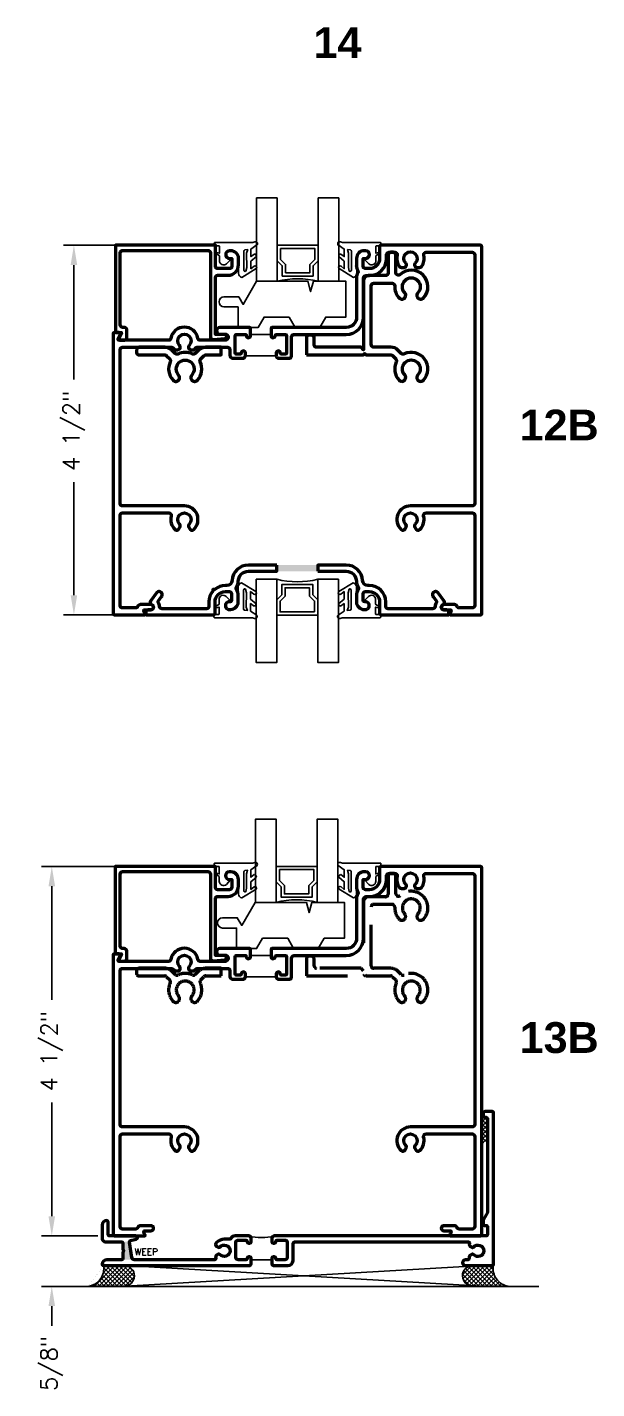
# Model space of a CAD drawing. Extents: x 0 to 139, y -15 to 75.
# Drawn here: x 39.709 to 41.441, y 3.103 to 7.247 of the extents above; entities that cross this region are included whole.
import ezdxf

# ---------------------------------------------------------------- set-up
doc = ezdxf.new("R2010")
doc.units = 0
doc.header["$MEASUREMENT"] = 0
doc.header["$PDMODE"] = 3
doc.linetypes.add('HIDDEN2', pattern=[0.1875, 0.125, -0.0625])
doc.layers.get('DEFPOINTS').update_dxf_attribs({"linetype": 'CONTINUOUS'})
for name, color, linetype in [('R-ANNO-DIMS', 3, 'CONTINUOUS'), ('R-ANNO-TEXT', 6, 'CONTINUOUS'), ('R-Det1', 4, 'CONTINUOUS'), ('R-Det2', 2, 'CONTINUOUS'), ('R-DET3', 5, 'CONTINUOUS'), ('R-OTLN', 1, 'CONTINUOUS'), ('R-PAT1', 5, 'CONTINUOUS')]:
    doc.layers.add(name, color=color, linetype=linetype)
doc.styles.get("Standard").update_dxf_attribs({"font": 'simplex'})
doc.styles.add('style1', font='arialbd.ttf')
doc.dimstyles.new('1-4size', dxfattribs={"dimtxt": 0.05, "dimasz": 0.06, "dimexe": 0.03125, "dimexo": 0.03125, "dimgap": 0.03125, "dimtad": 0, "dimdec": 5, "dimlfac": 4, "dimzin": 4, "dimdsep": 46, "dimlunit": 5, "dimtxsty": 'Standard', "dimcen": 0, "dimclrd": 256, "dimclre": 256, "dimclrt": 256, "dimadec": 0, "dimazin": 1, "dimtfac": 1, "dimtdec": 5, "dimtofl": 0, "dimtmove": 0, "dimatfit": 3, "dimfxl": 0, "dimfrac": 2, "dimtolj": 1, "dimtzin": 4, "dimarcsym": 0})

# ---------------------------------------------------------------- blocks, each defined once
blk = doc.blocks.new('*D100')
at = {"layer": 'DEFPOINTS', "color": 0}
for p in [(39.8509, 6.5834), (40.0082, 6.5834), (40.0048, 5.4584)]:
    blk.add_point(p, dxfattribs=at)
at = {"layer": 'R-ANNO-DIMS', "lineweight": -2}
for p, q in [((39.9769, 6.5834), (39.8197, 6.5834)), ((39.8509, 6.5234), (39.8509, 6.1749)), ((39.8509, 5.5184), (39.8509, 5.8624)), ((39.9735, 5.4584), (39.8197, 5.4584))]:
    blk.add_line(p, q, dxfattribs=at)
at = {"layer": 'R-ANNO-DIMS'}
for points in [[(39.8409, 6.5234), (39.8609, 6.5234), (39.8509, 6.5834)], [(39.8409, 5.5184), (39.8609, 5.5184), (39.8509, 5.4584)]]:
    blk.add_solid(points, dxfattribs=at)
at = {"layer": 'R-ANNO-DIMS', "insert": (39.8509, 6.0187), "char_height": 0.05, "attachment_point": 5, "rotation": 90}
blk.add_mtext('\\A1;4 1/2"', dxfattribs=at)
blk = doc.blocks.new('*D103')
at = {"layer": 'DEFPOINTS', "color": 0}
for p in [(39.7836, 3.5681), (39.9545, 3.5681), (39.9322, 3.4148)]:
    blk.add_point(p, dxfattribs=at)
at = {"layer": 'R-ANNO-DIMS', "lineweight": -2}
for p, q in [((39.7836, 3.6281), (39.7836, 3.6881)), ((39.9233, 3.5681), (39.7523, 3.5681)), ((39.901, 3.4148), (39.7523, 3.4148)), ((39.7836, 3.3548), (39.7836, 3.2948))]:
    blk.add_line(p, q, dxfattribs=at)
at = {"layer": 'R-ANNO-DIMS'}
for points in [[(39.7736, 3.6281), (39.7936, 3.6281), (39.7836, 3.5681)], [(39.7736, 3.3548), (39.7936, 3.3548), (39.7836, 3.4148)]]:
    blk.add_solid(points, dxfattribs=at)
at = {"layer": 'R-ANNO-DIMS', "insert": (39.7836, 3.1802), "char_height": 0.05, "attachment_point": 5, "rotation": 90}
blk.add_mtext('\\A1;5/8"', dxfattribs=at)
blk = doc.blocks.new('*D104')
at = {"layer": 'DEFPOINTS', "color": 0}
for p in [(39.7836, 4.6928), (40.0079, 4.6928), (39.9545, 3.5681)]:
    blk.add_point(p, dxfattribs=at)
at = {"layer": 'R-ANNO-DIMS', "lineweight": -2}
for p, q in [((39.9767, 4.6928), (39.7523, 4.6928)), ((39.7836, 4.6328), (39.7836, 4.2867)), ((39.7836, 3.6281), (39.7836, 3.9742)), ((39.9233, 3.5681), (39.7523, 3.5681))]:
    blk.add_line(p, q, dxfattribs=at)
at = {"layer": 'R-ANNO-DIMS'}
for points in [[(39.7736, 4.6328), (39.7936, 4.6328), (39.7836, 4.6928)], [(39.7736, 3.6281), (39.7936, 3.6281), (39.7836, 3.5681)]]:
    blk.add_solid(points, dxfattribs=at)
at = {"layer": 'R-ANNO-DIMS', "insert": (39.7836, 4.1304), "char_height": 0.05, "attachment_point": 5, "rotation": 90}
blk.add_mtext('\\A1;4 1/2"', dxfattribs=at)
blk = doc.blocks.new('P2728 compress')
at = {"layer": 'R-Det2'}
for points in [[(175.978, 42.937), (176.028, 42.864), (176.119, 42.864), (176.088, 42.905)], [(176.117, 42.931), (176.175, 42.864), (176.267, 42.864), (176.235, 42.902)]]:
    blk.add_lwpolyline(points, dxfattribs=at)
blk.add_lwpolyline([(176.266, 42.927), (176.372, 42.753, -0.301952), (176.324, 42.713), (176.124, 42.713, 0.414214), (176.044, 42.633), (176.044, 42.594, 0.388879), (176.081, 42.554), (176.097, 42.553, 0.440011), (176.14, 42.593), (176.14, 42.607, -0.668179), (176.157, 42.614), (176.206, 42.566, -0.668179), (176.17, 42.48), (176.111, 42.48), (176.083, 42.441, -0.836323), (176.069, 42.447), (176.078, 42.48), (175.994, 42.48, 0.414214), (175.988, 42.474), (175.988, 42.424, -0.414214), (175.982, 42.418), (175.954, 42.418, -0.414214), (175.948, 42.424), (175.948, 42.862, 0.083245), (175.94, 42.911), (175.94, 42.911)], format="xyb", dxfattribs=at)
at = {"layer": 'R-Det2', "lineweight": 25}
blk.add_lwpolyline([(176.039, 42.79, 0.372312), (176.054, 42.778), (176.284, 42.778, 0.668179), (176.295, 42.803), (176.252, 42.812), (176.078, 42.811), (176.034, 42.824)], format="xyb", close=True, dxfattribs=at)
at = {"layer": 'R-Det2', "ltscale": 0.1}
for centre, radius, start, end in [((175.962, 42.92), 0.0237, 22.2345, 202.2345), ((176.251, 42.914), 0.0199, 40.2978, 220.2978), ((176.117, 42.901), 0.0297, 90, 171.5397)]:
    blk.add_arc(centre, radius, start, end, dxfattribs=at)

msp = doc.modelspace()

# ---------------------------------------------------------------- hatches: boundary and pattern name
at = {"layer": 'R-PAT1'}
msp.add_hatch(color=256, dxfattribs=at).paths.add_polyline_path([(40.5927799, 5.5914293), (40.5927799, 5.6101793), (40.4677799, 5.6101793), (40.4677799, 5.5914293)])
h = msp.add_hatch(dxfattribs=at)
h.set_pattern_fill('ANSI37', color=256, scale=0.075, style=0)
h.set_pattern_definition([(45, (39.537077, 2.877654), (-0.006629126, 0.006629126), []), (135, (39.537077, 2.877654), (-0.006629126, -0.006629126), [])])
h.paths.add_polyline_path([(41.1089962, 3.9293147), (41.0990075, 3.9293147, -0.000751556), (41.0989962, 3.9293147), (41.0910299, 3.9293147), (41.0910299, 3.850176), (41.1089962, 3.850176)])
h = msp.add_hatch(color=256, dxfattribs=at)
edge = h.paths.add_edge_path()
edge.add_line((39.9996142, 3.5286548), (39.9996142, 3.5468147))
edge.add_arc((39.9958642, 3.5468147), 0.00375, 0.0000001, 61.0449758)
edge.add_arc((39.9978007, 3.5503147), 0.00025, 90, 241.0449758, ccw=False)
edge.add_line((39.9978007, 3.5505647), (40.0197842, 3.5505647))
edge.add_arc((40.0197842, 3.5503147), 0.00025, -0.871147, 89.9999994, ccw=False)
edge.add_arc((40.0237837, 3.5502538), 0.00375, 179.1288536, 188.7056474)
edge.add_line((40.0200769, 3.5496862), (40.0273571, 3.5021416))
edge.add_arc((40.0350178, 3.5033147), 0.00775, 188.7056474, 249.6358653)
edge.add_arc((40.0322339, 3.4958147), 0.00025, -89.9999999, 69.6358653, ccw=False)
edge.add_line((40.0322339, 3.4955647), (39.9978007, 3.4955647))
edge.add_arc((39.9978007, 3.4958147), 0.00025, 118.9550242, 270, ccw=False)
edge.add_arc((39.9958642, 3.4993147), 0.00375, 298.9550242, 359.9999999)
edge.add_line((39.9996142, 3.4993147), (39.9996142, 3.5174745))
edge.add_arc((40.0033642, 3.5174745), 0.00375, 131.8103149, 180, ccw=False)
edge.add_arc((39.9983642, 3.5230647), 0.00375, 311.8103149, 408.1896851)
edge.add_arc((40.0033642, 3.5286548), 0.00375, 180, 228.1896851, ccw=False)
h = msp.add_hatch(dxfattribs=at)
h.set_pattern_fill('ANSI37', color=256, scale=0.075, style=0)
h.set_pattern_definition([(315, (39.5374795, 4.962443), (-0.006629126, -0.006629126), []), (225, (39.5374795, 4.962443), (-0.006629126, 0.006629126), [])])
edge = h.paths.add_edge_path()
edge.add_line((39.8963589, 3.4155989), (40.0035198, 3.4155989))
edge.add_arc((40.0035198, 3.4470428), 0.0314439, 270.0000074, 447.4627237)
edge.add_line((40.0049118, 3.4784559), (39.9408642, 3.4780647))
edge.add_arc((39.8882397, 3.4684709), 0.0534918, -81.2696477, 10.3319009, ccw=False)
h = msp.add_hatch(dxfattribs=at)
h.set_pattern_fill('ANSI37', color=256, scale=0.075, style=0)
h.set_pattern_definition([(315, (39.601862, 4.962443), (-0.006629126, -0.006629126), []), (225, (39.601862, 4.962443), (-0.006629126, 0.006629126), [])])
edge = h.paths.add_edge_path()
edge.add_line((41.1710015, 3.4155989), (41.0638406, 3.4155989))
edge.add_arc((41.0638406, 3.4470428), 0.0314439, 92.5372763, 269.9999926, ccw=False)
edge.add_line((41.0624486, 3.4784559), (41.1264962, 3.4780647))
edge.add_arc((41.1791207, 3.4684709), 0.0534918, 169.6680991, 261.2696477)

# ---------------------------------------------------------------- linework, layer by layer
at = {"layer": 'R-Det1', "color": 5}
msp.add_line((39.9009563, 3.414752), (41.2649563, 3.414752), dxfattribs=at)
at = {"layer": 'R-Det1', "lineweight": 50}
for points in [[(40.3201871, 6.4923503, 0.4144), (40.3514371, 6.5236003), (40.3514371, 6.5436003, 0.413978903), (40.3281871, 6.5668503), (40.3240621, 6.5668503, 1), (40.3240621, 6.5436003), (40.3314371, 6.5436003), (40.3314371, 6.5201003, -0.412903226), (40.3236871, 6.5123503), (40.2889371, 6.5123503, -0.412903226), (40.2811871, 6.5201003), (40.2811871, 6.5833503), (39.9769121, 6.5833503), (39.9769121, 6.3178503), (39.9956621, 6.3178503), (39.9875121, 6.3002503, 0.54845844), (39.9911621, 6.2946003), (40.0044121, 6.2946003, 0.413333333), (40.0119121, 6.3021003), (40.0119121, 6.3178503), (40.0119121, 6.3256003, 0.412903226), (40.0041621, 6.3333503), (39.9994121, 6.3333503, -0.413333333), (39.9919121, 6.3408503), (39.9919121, 6.5601003, -0.412903226), (39.9996621, 6.5678503), (40.2584371, 6.5678503, -0.412903226), (40.2661871, 6.5601003), (40.2661871, 6.3043003, 0.437927019), (40.2745621, 6.2965753), (40.3096371, 6.2993753, 0.963981017), (40.3091621, 6.3118503), (40.2811871, 6.3118503), (40.2811871, 6.4846003, -0.412903226), (40.2889371, 6.4923503), (40.3201871, 6.4923503)], [(40.4677799, 5.6101793), (40.3817799, 5.6101793, 0.398640607), (40.3318514, 5.562851, -0.398640607), (40.3163735, 5.5481793), (40.3115299, 5.5481793, 0.178683048), (40.279042, 5.5361863), (40.2735229, 5.5361863), (40.2735229, 5.5306673, 0.178683048), (40.2615299, 5.4981793), (40.2615299, 5.4846793, -0.413333333), (40.2540299, 5.4771793), (40.1191049, 5.4771793, -0.384292738), (40.1114049, 5.4841793, 0.125027091), (40.1071549, 5.4962293, -0.3082191), (40.1072799, 5.5005293), (40.1176549, 5.5144543, 0.615742841), (40.1101299, 5.5294293), (40.1093299, 5.5294293, 0.239176885), (40.1031049, 5.5263043), (40.083608, 5.5000949, 0.372121531), (40.0840842, 5.493575), (40.0905049, 5.4871543, -0.667873573), (40.0850299, 5.4739293), (40.0770299, 5.4739293, 0.416132723), (40.0692799, 5.4661793), (40.0692799, 5.4609293, 0.414213562), (40.0717799, 5.4584293), (40.2752799, 5.4584293, 0.414213562), (40.2802799, 5.4634293), (40.2802799, 5.4981793, -0.414213562), (40.3115299, 5.5294293), (40.3227799, 5.5294293, -0.412903226), (40.3305299, 5.5216793), (40.3305299, 5.5031793, -0.414213562), (40.3255299, 5.4981793), (40.3234299, 5.4981793, 1.011839456), (40.3231549, 5.4749293), (40.3272799, 5.4749293, 0.413978903), (40.3505299, 5.4981793), (40.3505299, 5.5182543, 0.143865672), (40.3455549, 5.5351293, -0.292539715), (40.3455549, 5.5435043, 0.142565659), (40.3505297, 5.5603182, -0.412912468), (40.3817794, 5.5914293), (40.4677799, 5.5914293)], [(40.5927799, 5.5914293), (40.6787801, 5.5914293, -0.413515847), (40.71003, 5.5602537, 0.143455795), (40.7149799, 5.5435043, -0.292539715), (40.7149799, 5.5351293, 0.145286571), (40.7100299, 5.5182543), (40.7100299, 5.4981793, 0.415053763), (40.7332799, 5.4749293), (40.7374049, 5.4749293, 1.012901092), (40.7371049, 5.4981793), (40.7350299, 5.4981793, -0.414213562), (40.7300299, 5.5031793), (40.7300299, 5.5216793, -0.416132723), (40.7377799, 5.5294293), (40.7490299, 5.5294293, -0.414213562), (40.7802799, 5.4981793), (40.7802799, 5.4634293, 0.414213562), (40.7852799, 5.4584293), (40.9887799, 5.4584293, 0.414213562), (40.9912799, 5.4609293), (40.9912799, 5.4661793, 0.412903226), (40.9835299, 5.4739293), (40.9755299, 5.4739293, -0.669038966), (40.9700299, 5.4871543), (40.9764659, 5.4935733, 0.372650912), (40.9769452, 5.5001), (40.9574299, 5.5263043, 0.238328156), (40.9512299, 5.5294293), (40.9504049, 5.5294293, 0.615742841), (40.9428799, 5.5144543), (40.9532549, 5.5005293, -0.3082191), (40.9533799, 5.4962293, 0.121337447), (40.9491299, 5.4841793, -0.384292738), (40.9414299, 5.4771793), (40.8065299, 5.4771793, -0.416670611), (40.7990299, 5.4846793), (40.7990299, 5.4981793, 0.414213562), (40.7490299, 5.5481793), (40.7441864, 5.5481793, -0.398640607), (40.7287085, 5.562851, 0.398640607), (40.6787799, 5.6101793), (40.5927799, 5.6101793)], [(40.3199489, 4.6018147, 0.4144), (40.3511989, 4.6330647), (40.3511989, 4.6530647, 0.413978903), (40.3279489, 4.6763147), (40.3238239, 4.6763147, 1), (40.3238239, 4.6530647), (40.3311989, 4.6530647), (40.3311989, 4.6295647, -0.412903226), (40.3234489, 4.6218147), (40.2886989, 4.6218147, -0.412903226), (40.2809489, 4.6295647), (40.2809489, 4.6928147), (39.9766739, 4.6928147), (39.9766739, 4.4273147), (39.9954239, 4.4273147), (39.9872739, 4.4097147, 0.54845844), (39.9909239, 4.4040647), (40.0041739, 4.4040647, 0.413333333), (40.0116739, 4.4115647), (40.0116739, 4.4273147), (40.0116739, 4.4350647, 0.412903226), (40.0039239, 4.4428147), (39.9991739, 4.4428147, -0.413333333), (39.9916739, 4.4503147), (39.9916739, 4.6695647, -0.412903226), (39.9994239, 4.6773147), (40.2581989, 4.6773147, -0.412903226), (40.2659489, 4.6695647), (40.2659489, 4.4137647, 0.437927019), (40.2743239, 4.4060397), (40.3093989, 4.4088397, 0.963981017), (40.3089239, 4.4213147), (40.2809489, 4.4213147), (40.2809489, 4.5940647, -0.412903226), (40.2886989, 4.6018147), (40.3199489, 4.6018147)], [(40.4526224, 3.4955647), (40.4526224, 3.4818147), (40.4563724, 3.4780647), (40.5016224, 3.4780647, 0.414213562), (40.5171224, 3.4935647), (40.5171224, 3.5428147, -0.414213562), (40.5248724, 3.5505647), (41.0484578, 3.5505647, -0.479177678), (41.053341, 3.5444901, 0.326902553), (41.0570349, 3.5361127), (41.0615402, 3.5335116, 0.362476227), (41.0662751, 3.5343336, -2.733900699), (41.0662279, 3.5117507, 0.363658542), (41.0614829, 3.5125846), (41.0569687, 3.5099784, 0.32605407), (41.0532697, 3.5016243, -0.478235213), (41.0483833, 3.4955647), (41.0414962, 3.4955647, 1), (41.0414962, 3.4780647), (41.1227462, 3.4780647, 0.414213562), (41.1264962, 3.4818147), (41.1264962, 3.9430647, 0.414213562), (41.1227462, 3.9468147), (41.1002462, 3.9468147, 0.414213562), (41.0952462, 3.9418147), (41.0952462, 3.9342275, 0.414213562), (41.1002462, 3.9292275), (41.1039962, 3.9292275, -0.414213562), (41.1089962, 3.9242275), (41.1089962, 3.6424701, -0.131652498), (41.1083263, 3.6399701), (41.0959161, 3.6184749, 0.131652498), (41.0952462, 3.6159749), (41.0952462, 3.6035647, 0.414213562), (41.0989962, 3.5998147), (41.1052462, 3.5998147, -0.414213562), (41.1089962, 3.5960647), (41.1089962, 3.5718147, -0.414213562), (41.1052462, 3.5680647), (40.4603724, 3.5680647, 0.414213562), (40.4526224, 3.5603147), (40.4526224, 3.5518147, 0.414213562), (40.4588724, 3.5455647, 0.414213562), (40.4651224, 3.5518147, -0.414213562), (40.4688724, 3.5555647), (40.4918724, 3.5555647, -0.414213562), (40.4996224, 3.5478147), (40.4996224, 3.5033147, -0.414213562), (40.4918724, 3.4955647), (40.4688724, 3.4955647, -0.414213562), (40.4651224, 3.4993147, 0.414213562), (40.4588724, 3.5055647, 0.414213562), (40.4526224, 3.4993147)], [(40.3901224, 3.4955647), (40.3901224, 3.4993147, 0.414213562), (40.3838724, 3.5055647, 0.414213562), (40.3776224, 3.4993147, -0.414213562), (40.3738724, 3.4955647), (40.3508724, 3.4955647, -0.414213562), (40.3431224, 3.5033147), (40.3431224, 3.5478147, -0.414213562), (40.3508724, 3.5555647), (40.3738724, 3.5555647, -0.414213562), (40.3776224, 3.5518147, 0.414213562), (40.3838724, 3.5455647, 0.414213562), (40.3901224, 3.5518147), (40.3901224, 3.5603147, 0.414213562), (40.3823724, 3.5680647), (40.3411224, 3.5680647, 0.264369316), (40.3278038, 3.5604935, -0.264369316), (40.3235075, 3.5580511), (40.3081224, 3.5580511, 0.191511435), (40.2840893, 3.5484955, 0.502039847), (40.2855359, 3.5361497), (40.2900412, 3.5335485, 0.362476227), (40.2947761, 3.5343705, -2.733900699), (40.294729, 3.5117876, 0.363658542), (40.289984, 3.5126216), (40.2849615, 3.5097218), (40.2854814, 3.5100471, 0.367028404), (40.2820634, 3.5006205, -0.522670008), (40.2785481, 3.4955647), (40.0350178, 3.4955647, -0.370379328), (40.0273571, 3.5021416), (40.0200769, 3.5496862, -0.387335755), (40.0228757, 3.5538922), (40.0401904, 3.5582135, 0.88462431), (40.0389797, 3.5680647), (39.9583642, 3.5680647, -0.414213562), (39.9546142, 3.5718147), (39.9546142, 3.6113147, 0.414213562), (39.9508642, 3.6150647, 0.414213562), (39.9371142, 3.6013147), (39.9371142, 3.5593147, 0.414213562), (39.9458642, 3.5505647), (39.9958642, 3.5505647, -0.414213562), (39.9996142, 3.5468147), (39.9996142, 3.5286548, 0.213421765), (40.0008642, 3.5258597, -0.430614686), (40.0010158, 3.520413), (40.0007125, 3.5201097, 0.198912367), (39.9996142, 3.5174581), (39.9996142, 3.4993147, -0.414213562), (39.9958642, 3.4955647), (39.9508642, 3.4955647, 0.414213562), (39.9371142, 3.4818147), (39.9371142, 3.4818147, 0.414213562), (39.9408642, 3.4780647), (40.3863724, 3.4780647), (40.3901224, 3.4818147)]]:
    msp.add_lwpolyline(points, format="xyb", close=True, dxfattribs=at)
at = {"layer": 'R-Det2'}
for points in [[(40.4688179, 6.4739295), (40.4063179, 6.4739295), (40.4063179, 6.7274504), (40.4688179, 6.7274504), (40.4688179, 6.5834295), (40.5938179, 6.5834295), (40.5938179, 6.7274504), (40.6563179, 6.7274504), (40.6563179, 6.4739295), (40.5938179, 6.4739295), (40.5938179, 6.5834295), (40.5938179, 6.5364295), (40.5783179, 6.5209295), (40.5783179, 6.4896795), (40.4843179, 6.4896795), (40.4843179, 6.5209295), (40.4688179, 6.5364295), (40.4688179, 6.5834295), (40.4688179, 6.4739295, -0.123310184), (40.5938179, 6.4739295, 0.875557935)], [(40.5926691, 5.5670148), (40.6551691, 5.5670148), (40.6551691, 5.3134939), (40.5926691, 5.3134939), (40.5926691, 5.4575148), (40.4676691, 5.4575148), (40.4676691, 5.3134939), (40.4051691, 5.3134939), (40.4051691, 5.5670148), (40.4676691, 5.5670148), (40.4676691, 5.4575148), (40.4676691, 5.5045148), (40.4831691, 5.5200148), (40.4831691, 5.5512648), (40.5771691, 5.5512648), (40.5771691, 5.5200148), (40.5926691, 5.5045148), (40.5926691, 5.4575148), (40.5926691, 5.5670148, -0.123310184), (40.4676691, 5.5670148, 0.875557935)], [(40.4656392, 4.5835648), (40.4031392, 4.5835649), (40.4031392, 4.8370858), (40.4656392, 4.8370858), (40.4656392, 4.6930649), (40.5906392, 4.6930649), (40.5906392, 4.8370858), (40.6531392, 4.8370858), (40.6531392, 4.5835649), (40.5906392, 4.5835649), (40.5906392, 4.6930649), (40.5906392, 4.6460649), (40.5751392, 4.6305649), (40.5751392, 4.5993149), (40.4811392, 4.5993149), (40.4811392, 4.6305649), (40.4656392, 4.6460649), (40.4656392, 4.6930649), (40.4656392, 4.5835649, -0.123310184), (40.5906392, 4.5835649, 0.875557935)]]:
    msp.add_lwpolyline(points, format="xyb", dxfattribs=at)
for points in [[(40.4788179, 6.5734295), (40.4788179, 6.5405716), (40.4943179, 6.5250716), (40.4943179, 6.4996795), (40.5683179, 6.4996795), (40.5683179, 6.5250716), (40.5838179, 6.5405716), (40.5838179, 6.5734295), (40.4788179, 6.5734295)], [(40.5826691, 5.4675148), (40.5826691, 5.5003727), (40.5671691, 5.5158727), (40.5671691, 5.5412648), (40.4931691, 5.5412648), (40.4931691, 5.5158727), (40.4776691, 5.5003727), (40.4776691, 5.4675148), (40.5826691, 5.4675148)], [(40.4756392, 4.6830649), (40.4756392, 4.650207), (40.4911392, 4.634707), (40.4911392, 4.6093149), (40.5651392, 4.6093149), (40.5651392, 4.634707), (40.5806392, 4.650207), (40.5806392, 4.6830649), (40.4756392, 4.6830649)]]:
    msp.add_lwpolyline(points, dxfattribs=at)
msp.add_lwpolyline([(40.5056839, 6.3646793), (40.5237261, 6.3334293), (40.5986497, 6.3334293), (40.6166919, 6.3646793), (40.6781774, 6.3646793), (40.6781774, 6.4739295), (40.5790995, 6.4739295), (40.5707261, 6.4426795), (40.5623527, 6.4739295), (40.406318, 6.4739295), (40.3656509, 6.403492), (40.3521193, 6.4269295), (40.3077457, 6.4269295, 0.414213562), (40.2922457, 6.4114295), (40.2922457, 6.4111795, 0.414213562), (40.3077457, 6.3956795), (40.3500524, 6.3956795), (40.3500524, 6.3334293), (40.4112261, 6.3334293), (40.4292683, 6.3646793)], format="xyb", close=True, dxfattribs=at)
at = {"layer": 'R-Det2', "color": 2}
msp.add_lwpolyline([(40.5010539, 4.4743147), (40.5190961, 4.4430647), (40.5940197, 4.4430647), (40.6120619, 4.4743147), (40.6735473, 4.4743147), (40.6735473, 4.5835649), (40.5744695, 4.5835649), (40.5660961, 4.5523149), (40.5577227, 4.5835649), (40.401688, 4.5835649), (40.3610209, 4.5131274), (40.3474893, 4.5365649), (40.3031157, 4.5365649, 0.414213562), (40.2876157, 4.5210649), (40.2876157, 4.5208149, 0.414213562), (40.3031157, 4.5053149), (40.3454223, 4.5053149), (40.3454223, 4.4430647), (40.4065961, 4.4430647), (40.4246383, 4.4743147)], format="xyb", close=True, dxfattribs=at)
at = {"layer": 'R-DET3'}
for p, q in [((40.0086545, 3.4155647), (41.0909962, 3.4780647)), ((41.0909962, 3.4155647), (40.0086545, 3.4780647))]:
    msp.add_line(p, q, dxfattribs=at)
at = {"layer": 'R-DET3', "lineweight": 50}
for points in [[(40.5577973, 6.2499753), (40.7315687, 6.2499753), (40.7353187, 6.2537253), (40.7390687, 6.2499753), (40.8144242, 6.2499753, -0.198912367), (40.8199043, 6.2477054), (40.829761, 6.2378487, -0.318046065), (40.8312717, 6.2290234, 0.306554229), (40.8396521, 6.1730426, 0.506230383), (40.8582767, 6.1750989, 0.327818123), (40.8567663, 6.1887801, -2.278081172), (40.8968834, 6.1887801, 0.327818123), (40.8953729, 6.1750989, 0.506230383), (40.9139975, 6.1730426, 0.825601817), (40.8550265, 6.2527782, -0.318046065), (40.8462012, 6.2542889), (40.8363445, 6.2641456, 0.198912367), (40.8144242, 6.2732253), (40.7625758, 6.2732253, -0.414213562), (40.7548258, 6.2809753), (40.7548258, 6.4601412, -0.414213562), (40.7625758, 6.4678912), (40.8186478, 6.4678912, -0.428959716), (40.8263881, 6.4597532, 0.201044496), (40.8396521, 6.4230426, 0.061644757), (40.8418286, 6.421194, 0.431131542), (40.8582767, 6.4250989, 0.327818123), (40.8567663, 6.4387801, -2.278081172), (40.8968834, 6.4387801, 0.327818123), (40.8953729, 6.4250989, 0.506230383), (40.9139975, 6.4230426, 0.956981471), (40.8427969, 6.4945393, -0.651659058), (40.8298248, 6.5002658), (40.8298248, 6.5544751, 0.414213562), (40.8220748, 6.5622251), (40.8143248, 6.5622251, 0.414213562), (40.8065748, 6.5544751), (40.8065748, 6.4988912, -0.414213562), (40.7988248, 6.4911412), (40.7470758, 6.4911412, 0.414213562), (40.7315758, 6.4756412), (40.7315758, 6.2657156), (40.7240661, 6.2732253), (40.5887973, 6.2732253, -0.414213562), (40.5810473, 6.2809753), (40.5810473, 6.3024753, 0.414213562), (40.5732973, 6.3102253), (40.5655473, 6.3102253, 0.414213562), (40.5577973, 6.3024753), (40.5577973, 6.2654753)], [(40.0411409, 6.2651818), (40.0411409, 6.2574318, 0.414213562), (40.0488909, 6.2496818), (40.1269878, 6.2496818, -0.198912367), (40.1324678, 6.2474119), (40.1423271, 6.2375526, -0.318046065), (40.1438378, 6.2287273, 0.306554229), (40.1522182, 6.1727466, 0.506230383), (40.1708428, 6.1748028, 0.327818123), (40.1693324, 6.188484, -2.278081172), (40.2094495, 6.188484, 0.327818123), (40.207939, 6.1748028, 0.506230383), (40.2265636, 6.1727466, 0.306554229), (40.234944, 6.2287273, -0.318046065), (40.2364548, 6.2375526), (40.2463115, 6.2474094, -0.198912367), (40.2517915, 6.2496793), (40.2989884, 6.2496793), (40.2989884, 6.2729293), (40.2518951, 6.2729293, 0.198912367), (40.229798, 6.2637764), (40.2200145, 6.2539929, -0.318046065), (40.2111892, 6.2524821, 0.226939718), (40.1675926, 6.2524821, -0.318046065), (40.1587673, 6.2539929), (40.1489813, 6.2637789, 0.198912367), (40.1268842, 6.2729318), (40.0488909, 6.2729318, 0.414213562)]]:
    msp.add_lwpolyline(points, format="xyb", close=True, dxfattribs=at)
at = {"layer": 'R-DET3', "linetype": 'HIDDEN2', "lineweight": 50}
for points in [[(40.7548258, 4.5697766, -0.414213562), (40.7625758, 4.5775266), (40.8186478, 4.5775266, -0.428959716), (40.8263881, 4.5693886, 0.201044496), (40.8396521, 4.532678, 0.061644757), (40.8418286, 4.5308293, 0.431131542), (40.8582767, 4.5347343, 0.327818123), (40.8567663, 4.5484155, -2.278081172), (40.8968834, 4.5484155, 0.327818123), (40.8953729, 4.5347343, 0.506230383), (40.9139975, 4.532678, 0.956981471), (40.8427969, 4.6041747, -0.651659058), (40.8298248, 4.6099011), (40.8298248, 4.6641105, 0.414213562), (40.8220748, 4.6718605), (40.8143248, 4.6718605, 0.414213562), (40.8065748, 4.6641105), (40.8065748, 4.6085266, -0.414213562), (40.7988248, 4.6007766), (40.7470758, 4.6007766, 0.414213562), (40.7315758, 4.5852766), (40.7315758, 4.375351), (40.7240661, 4.3828607), (40.5887973, 4.3828607, -0.414213562), (40.5810473, 4.3906107), (40.5810473, 4.4121107, 0.414213562), (40.5732973, 4.4198607), (40.5655473, 4.4198607, 0.414213562), (40.5577973, 4.4121107), (40.5577973, 4.3596107), (40.7315687, 4.3596107), (40.7353187, 4.3633607), (40.7390687, 4.3596107), (40.8144242, 4.3596107, -0.198912367), (40.8199043, 4.3573408), (40.829761, 4.3474841, -0.318046065), (40.8312717, 4.3386587, 0.306554229), (40.8396521, 4.282678, 0.506230383), (40.8582767, 4.2847343, 0.327818123), (40.8567663, 4.2984155, -2.278081172), (40.8968834, 4.2984155, 0.327818123), (40.8953729, 4.2847343, 0.506230383), (40.9139975, 4.282678, 0.825601817), (40.8550265, 4.3624136, -0.318046065), (40.8462012, 4.3639243), (40.8363445, 4.373781, 0.198912367), (40.8144242, 4.3828607), (40.7625758, 4.3828607, -0.414213562), (40.7548258, 4.3906107)], [(40.0410748, 4.3751132), (40.0410748, 4.3673632, 0.414213562), (40.0488248, 4.3596132), (40.1269217, 4.3596132, -0.198912367), (40.1324018, 4.3573433), (40.142261, 4.3474841, -0.318046065), (40.1437717, 4.3386587, 0.306554229), (40.1521521, 4.282678, 0.506230383), (40.1707767, 4.2847343, 0.327818123), (40.1692663, 4.2984155, -2.278081172), (40.2093834, 4.2984155, 0.327818123), (40.2078729, 4.2847343, 0.506230383), (40.2264975, 4.282678, 0.306554229), (40.2348779, 4.3386587, -0.318046065), (40.2363887, 4.3474841), (40.2462454, 4.3573408, -0.198912367), (40.2517254, 4.3596107), (40.2989223, 4.3596107), (40.2989223, 4.3828607), (40.251829, 4.3828607, 0.198912367), (40.2297319, 4.3737078), (40.2199484, 4.3639243, -0.318046065), (40.2111231, 4.3624136, 0.226939718), (40.1675265, 4.3624136, -0.318046065), (40.1587012, 4.3639243), (40.1489152, 4.3737103, 0.198912367), (40.1268181, 4.3828632), (40.0488248, 4.3828632, 0.414213562)]]:
    msp.add_lwpolyline(points, format="xyb", close=True, dxfattribs=at)
at = {"layer": 'R-OTLN', "lineweight": 50}
for points in [[(40.9018715, 6.515975, 0.243330006), (40.9081968, 6.5192472, 0.214833145), (40.9147276, 6.5527048, -0.483442815), (40.9222727, 6.5622251), (41.0620299, 6.5622251, -0.414213562), (41.0697799, 6.5544751), (41.0697799, 5.7979293, -0.414213562), (41.0620299, 5.7901793), (40.8742801, 5.7901793, 0.679292674), (40.8458246, 5.7184588, 0.48376896), (40.857848, 5.7202273), (40.8608078, 5.7253539, 0.334299254), (40.8596767, 5.7346066, -2.352368442), (40.8888581, 5.7346066, 0.334299254), (40.887727, 5.7253539), (40.8906835, 5.7202332, 0.483156024), (40.9026956, 5.7184542, 0.275533665), (40.9144107, 5.7592035, -0.491897661), (40.9219046, 5.7689293), (41.0620299, 5.7689293, -0.414213562), (41.0697799, 5.7611793), (41.0697799, 5.4874293, -0.414213562), (41.0620299, 5.4796793), (41.0230137, 5.4796793, -0.310660971), (41.015777, 5.484656, 0.308632954), (41.0085299, 5.4896793), (40.9757799, 5.4896793, 0.416132723), (40.9680299, 5.4819293, 0.419354839), (40.9757799, 5.4741793), (40.9943663, 5.4741793, -0.577060212), (40.9976155, 5.4685571), (40.9937236, 5.4618026, 0.577060212), (40.9956731, 5.4584293), (41.0872799, 5.4584293, 0.414213562), (41.0910299, 5.4621793), (41.0910299, 6.5796793, 0.417796472), (41.0872802, 6.5834751), (40.7843263, 6.5834751, 0.414213562), (40.7805763, 6.5797251), (40.7805763, 6.5437251, -0.414213562), (40.7493263, 6.5124751), (40.7380761, 6.5124751, -0.414213562), (40.7303261, 6.5202251), (40.7303261, 6.5437248), (40.7377013, 6.5437248, 1), (40.7377013, 6.5669748), (40.7335763, 6.5669751, 0.417789148), (40.7103261, 6.5437547), (40.7103258, 6.5201549), (40.7103266, 6.5205252), (40.7103261, 6.5202251), (40.7103258, 6.5202251, 0.131652498), (40.7138761, 6.5069751, -0.267949192), (40.7138761, 6.4992251, 0.131652498), (40.7103258, 6.4859751), (40.7103258, 6.3646793, -0.414213562), (40.6790758, 6.3334293), (40.4528549, 6.3334293), (40.4503549, 6.3309293), (40.4503549, 6.3121793), (40.4503549, 6.3084293, 0.412005635), (40.4566049, 6.3021793, 0.416), (40.4628549, 6.3084293, -0.413333333), (40.4666049, 6.3121793), (40.4936049, 6.3121793, -0.420015868), (40.4973549, 6.3084293), (40.4973549, 6.2559293, -0.420015868), (40.4936049, 6.2521793), (40.4822299, 6.2521793, -0.413333333), (40.4784799, 6.2559293, 0.412005635), (40.4722299, 6.2621793, 0.408), (40.4659799, 6.2559293), (40.4659799, 6.2474293, 0.416132723), (40.4737299, 6.2396793), (40.5051049, 6.2396793, 0.419354839), (40.5128549, 6.2474293), (40.5128549, 6.3044293, -0.412903226), (40.5206049, 6.3121793), (40.6790758, 6.3121793, 0.414213562), (40.7315758, 6.3646793), (40.7315758, 6.4834751, -0.414213562), (40.7393258, 6.4912251), (40.7493263, 6.4912251, 0.414213562), (40.8018263, 6.5437251), (40.8018263, 6.5544751, -0.414213562), (40.8095763, 6.5622251), (40.8263769, 6.5622251, -0.483442815), (40.833922, 6.5527048, 0.214832555), (40.8404528, 6.5192473, 0.243337416), (40.8467783, 6.5159751), (40.8542313, 6.5159751, 0.662771717), (40.8597929, 6.5291224, -2.363965669), (40.8888566, 6.5291222, 0.66278552), (40.8944183, 6.5159748)], [(40.1721799, 6.2787793, -2.34760274), (40.2013799, 6.2787793, 0.662633967), (40.2070299, 6.2655543), (40.2163799, 6.2655543, 0.03526094), (40.2196963, 6.2696329, -0.244346409), (40.2260389, 6.2729293), (40.3176049, 6.2729293, -0.414213562), (40.3253549, 6.2651793), (40.3253549, 6.2486793, 0.384010218), (40.3331049, 6.2396793), (40.3644799, 6.2396793, 0.419354839), (40.3722299, 6.2474293), (40.3722299, 6.2559293, 0.412005635), (40.3659799, 6.2621793, 0.408), (40.3597299, 6.2559293, -0.420015868), (40.3559799, 6.2521793), (40.3446049, 6.2521793, -0.413333333), (40.3408549, 6.2559293), (40.3408549, 6.3084293, -0.413333333), (40.3446049, 6.3121793), (40.3716049, 6.3121793, -0.420015868), (40.3753549, 6.3084293, 0.412005635), (40.3816049, 6.3021793, 0.416), (40.3878549, 6.3084293), (40.3878549, 6.3121793), (40.3878549, 6.3309293), (40.3853549, 6.3334293), (40.2946049, 6.3334293, 0.41), (40.2846049, 6.3234293, 0.412502203), (40.2946049, 6.3134293), (40.3106049, 6.3134293, -0.413891615), (40.3196049, 6.3044293), (40.3196049, 6.3031793, -0.416666667), (40.3106049, 6.2941793), (40.2351609, 6.2941793, -0.36064857), (40.2275449, 6.300494, 0.829141397), (40.1459899, 6.300494, -0.36064857), (40.138374, 6.2941793), (39.9888299, 6.2941793, -0.577563925), (39.9855799, 6.2998043), (39.9930299, 6.3126793), (39.9880299, 6.3176793), (39.9735299, 6.3176793, 0.414213562), (39.9697799, 6.3139293), (39.9697799, 5.4621793, 0.414213562), (39.9735299, 5.4584293), (40.0653814, 5.4584293, 0.577457131), (40.0673296, 5.4618049), (40.0634305, 5.4685532, -0.577457131), (40.0666775, 5.4741793), (40.0852799, 5.4741793, 0.416132723), (40.0930299, 5.4819293, 0.412903226), (40.0852799, 5.4896793), (40.0525299, 5.4896793, 0.309520909), (40.0452579, 5.484656, -0.310662632), (40.0380211, 5.4796793), (39.9987799, 5.4796793, -0.414213562), (39.9910299, 5.4874293), (39.9910299, 5.7611793, -0.414213562), (39.9987799, 5.7689293), (40.139131, 5.7689293, -0.491288006), (40.1466287, 5.7592182, 0.274093952), (40.1583143, 5.7184621, 0.484201939), (40.1703456, 5.7202232), (40.1733078, 5.7253539, 0.334299254), (40.1721767, 5.7346066, -2.352368442), (40.2013581, 5.7346066, 0.334299254), (40.200227, 5.7253539), (40.2031869, 5.7202273, 0.483768961), (40.2152102, 5.7184588, 0.679300043), (40.1867539, 5.7901793), (39.9987799, 5.7901793, -0.414213562), (39.9910299, 5.7979293), (39.9910299, 6.2651793, -0.414213562), (39.9987799, 6.2729293), (40.1475237, 6.2729293, -0.244197058), (40.1538637, 6.2696365, 0.032900258), (40.1571549, 6.2655543), (40.1665299, 6.2655543, 0.659440599)], [(40.8542313, 4.6256105, 0.662771717), (40.8597929, 4.6387578, -2.363965669), (40.8888566, 4.6387576, 0.66278552), (40.8944183, 4.6256102), (40.9018715, 4.6256104, 0.243330006), (40.9081968, 4.6288826, 0.214833145), (40.9147276, 4.6623402, -0.483442815), (40.9222727, 4.6718605), (41.0620299, 4.6718605, -0.414213562), (41.0697799, 4.6641105), (41.0697799, 3.9075647, -0.414213562), (41.0620299, 3.8998147), (40.8742801, 3.8998147, 0.679292674), (40.8458246, 3.8280942, 0.48376896), (40.857848, 3.8298627), (40.8608078, 3.8349893, 0.334299254), (40.8596767, 3.844242, -2.352368442), (40.8888581, 3.844242, 0.334299254), (40.887727, 3.8349893), (40.8906835, 3.8298686, 0.483156024), (40.9026956, 3.8280896, 0.275533665), (40.9144107, 3.8688389, -0.491897661), (40.9219046, 3.8785647), (41.0620299, 3.8785647, -0.414213562), (41.0697799, 3.8708147), (41.0697799, 3.5970647, -0.414213562), (41.0620299, 3.5893147), (41.0230137, 3.5893147, -0.310660971), (41.015777, 3.5942913, 0.308632954), (41.0085299, 3.5993147), (40.9757799, 3.5993147, 0.416132723), (40.9680299, 3.5915647, 0.419354839), (40.9757799, 3.5838147), (40.9943663, 3.5838147, -0.577060212), (40.9976155, 3.5781925), (40.9937236, 3.571438, 0.577060212), (40.9956731, 3.5680647), (41.0872799, 3.5680647, 0.414213562), (41.0910299, 3.5718147), (41.0910299, 4.6893147, 0.417796472), (41.0872802, 4.6931105), (40.7843263, 4.6931105, 0.414213562), (40.7805763, 4.6893605), (40.7805763, 4.6533605, -0.414213562), (40.7493263, 4.6221105), (40.7380761, 4.6221105, -0.414213562), (40.7303261, 4.6298605), (40.7303261, 4.6533602), (40.7377013, 4.6533602, 1), (40.7377013, 4.6766102), (40.7335763, 4.6766105, 0.417789148), (40.7103261, 4.6533901), (40.7103258, 4.6297903), (40.7103266, 4.6301606), (40.7103261, 4.6298605), (40.7103258, 4.6298605, 0.131652498), (40.7138761, 4.6166105, -0.267949192), (40.7138761, 4.6088605, 0.131652498), (40.7103258, 4.5956105), (40.7103258, 4.4743147, -0.414213562), (40.6790758, 4.4430647), (40.4528549, 4.4430647), (40.4503549, 4.4405647), (40.4503549, 4.4180647, 0.412005635), (40.4566049, 4.4118147, 0.416), (40.4628549, 4.4180647, -0.413333333), (40.4666049, 4.4218147), (40.4936049, 4.4218147, -0.420015868), (40.4973549, 4.4180647), (40.4973549, 4.3655647, -0.420015868), (40.4936049, 4.3618147), (40.4822299, 4.3618147, -0.413333333), (40.4784799, 4.3655647, 0.412005635), (40.4722299, 4.3718147, 0.408), (40.4659799, 4.3655647), (40.4659799, 4.3570647, 0.416132723), (40.4737299, 4.3493147), (40.5051049, 4.3493147, 0.419354839), (40.5128549, 4.3570647), (40.5128549, 4.4140647, -0.412903226), (40.5206049, 4.4218147), (40.6790758, 4.4218147, 0.414213562), (40.7315758, 4.4743147), (40.7315758, 4.5931105, -0.414213562), (40.7393258, 4.6008605), (40.7493263, 4.6008605, 0.414213562), (40.8018263, 4.6533605), (40.8018263, 4.6641105, -0.414213562), (40.8095763, 4.6718605), (40.8263769, 4.6718605, -0.483442815), (40.833922, 4.6623402, 0.214832555), (40.8404528, 4.6288827, 0.243337416), (40.8467783, 4.6256105)]]:
    msp.add_lwpolyline(points, format="xyb", close=True, dxfattribs=at)
msp.add_lwpolyline([(40.3878549, 4.4180267), (40.3878549, 4.4405647), (40.3853549, 4.4430647), (40.2946049, 4.4430647, 0.41), (40.2846049, 4.4330647, 0.412502203), (40.2946049, 4.4230647), (40.3106049, 4.4230647, -0.413891615), (40.3196049, 4.4140647), (40.3196049, 4.4128147, -0.416666667), (40.3106049, 4.4038147), (40.2351609, 4.4038147, -0.36064857), (40.2275449, 4.4101293, 0.829141397), (40.1459899, 4.4101293, -0.36064857), (40.138374, 4.4038147), (39.9888299, 4.4038147, -0.577563925), (39.9855799, 4.4094397), (39.9930299, 4.4223147), (39.9880299, 4.4273147), (39.9735299, 4.4273147, 0.414213562), (39.9697799, 4.4235647), (39.9697799, 3.5718147, 0.414213562), (39.9735299, 3.5680647), (40.0653814, 3.5680647, 0.577457131), (40.0673296, 3.5714403), (40.0634305, 3.5781886, -0.577457131), (40.0666775, 3.5838147), (40.0852799, 3.5838147, 0.416132723), (40.0930299, 3.5915647, 0.412903226), (40.0852799, 3.5993147), (40.0525299, 3.5993147, 0.309520909), (40.0452579, 3.5942914, -0.310662632), (40.0380211, 3.5893147), (39.9987799, 3.5893147, -0.414213562), (39.9910299, 3.5970647), (39.9910299, 3.8708147, -0.414213562), (39.9987799, 3.8785647), (40.139131, 3.8785647, -0.491288006), (40.1466287, 3.8688536, 0.274093952), (40.1583143, 3.8280975, 0.484201939), (40.1703456, 3.8298585), (40.1733078, 3.8349893, 0.334299254), (40.1721767, 3.844242, -2.352368442), (40.2013581, 3.844242, 0.334299254), (40.200227, 3.8349893), (40.2031869, 3.8298627, 0.483768961), (40.2152102, 3.8280942, 0.679300043), (40.1867539, 3.8998147), (39.9987799, 3.8998147, -0.414213562), (39.9910299, 3.9075647), (39.9910299, 4.3748147, -0.414213562), (39.9987799, 4.3825647), (40.1475237, 4.3825647, -0.244197058), (40.1538637, 4.3792719, 0.032900258), (40.1571549, 4.3751897), (40.1665299, 4.3751897, 0.659440599), (40.1721799, 4.3884147, -2.34760274), (40.2013799, 4.3884147, 0.662633967), (40.2070299, 4.3751897), (40.2163799, 4.3751897, 0.03526094), (40.2196963, 4.3792683, -0.244346409), (40.2260389, 4.3825647), (40.3176049, 4.3825647, -0.414213562), (40.3253549, 4.3748147), (40.3253549, 4.3583147, 0.384010218), (40.3331049, 4.3493147), (40.3644799, 4.3493147, 0.419354839), (40.3722299, 4.3570647), (40.3722299, 4.3655647, 0.412005635), (40.3659799, 4.3718147, 0.408), (40.3597299, 4.3655647, -0.420015868), (40.3559799, 4.3618147), (40.3446049, 4.3618147, -0.413333333), (40.3408549, 4.3655647), (40.3408549, 4.4180647, -0.413333333), (40.3446049, 4.4218147), (40.3716049, 4.4218147, -0.420015868), (40.3753549, 4.4180647, 0.412005635), (40.3816049, 4.4118147, 0.416), (40.3878549, 4.4180647)], format="xyb", dxfattribs=at)
at = {"layer": 'R-PAT1'}
msp.add_line((40.4943459, 3.4787637), (40.4946284, 3.4790462), dxfattribs=at)
for points in [[(40.3716049, 6.3121793, -0.420015868), (40.3753549, 6.3084293, 0.412005635), (40.3816049, 6.3021793, 0.416), (40.3878549, 6.3084293), (40.3878549, 6.3121793), (40.4503549, 6.3121793), (40.4503549, 6.3084293, 0.412005635), (40.4566049, 6.3021793, 0.416), (40.4628549, 6.3084293, -0.413333333), (40.4666049, 6.3121793), (40.4936049, 6.3121793, -0.420015868), (40.4973549, 6.3084293), (40.4973549, 6.2559293, -0.420015868), (40.4936049, 6.2521793), (40.4822299, 6.2521793, -0.413333333), (40.4784799, 6.2559293, 0.412005635), (40.4722299, 6.2621793, 0.408), (40.4659799, 6.2559293), (40.4659799, 6.2474293), (40.3722299, 6.2474293), (40.3722299, 6.2559293, 0.412005635), (40.3659799, 6.2621793, 0.408), (40.3597299, 6.2559293, -0.420015868), (40.3559799, 6.2521793), (40.3446049, 6.2521793, -0.413333333), (40.3408549, 6.2559293), (40.3408549, 6.3084293, -0.413333333), (40.3446049, 6.3121793)], [(40.3716049, 4.4218147, -0.420015868), (40.3753549, 4.4180647, 0.412005635), (40.3816049, 4.4118147, 0.416), (40.3878549, 4.4180647), (40.3878549, 4.4218147), (40.4503549, 4.4218147), (40.4503549, 4.4180647, 0.412005635), (40.4566049, 4.4118147, 0.416), (40.4628549, 4.4180647, -0.413333333), (40.4666049, 4.4218147), (40.4936049, 4.4218147, -0.420015868), (40.4973549, 4.4180647), (40.4973549, 4.3655647, -0.420015868), (40.4936049, 4.3618147), (40.4822299, 4.3618147, -0.413333333), (40.4784799, 4.3655647, 0.412005635), (40.4722299, 4.3718147, 0.408), (40.4659799, 4.3655647), (40.4659799, 4.3570647), (40.3722299, 4.3570647), (40.3722299, 4.3655647, 0.412005635), (40.3659799, 4.3718147, 0.408), (40.3597299, 4.3655647, -0.420015868), (40.3559799, 4.3618147), (40.3446049, 4.3618147, -0.413333333), (40.3408549, 4.3655647), (40.3408549, 4.4180647, -0.413333333), (40.3446049, 4.4218147)]]:
    msp.add_lwpolyline(points, format="xyb", close=True, dxfattribs=at)
for points in [[(40.4603724, 3.5680647), (40.4603724, 3.5680647, 0.414213562), (40.4526224, 3.5603147), (40.4526224, 3.5518147, 1), (40.4651224, 3.5518147, -0.414213562), (40.4688724, 3.5555647), (40.4958724, 3.5555647, -0.414213562), (40.4996224, 3.5518147), (40.4996224, 3.4993147, -0.414213562), (40.4958724, 3.4955647), (40.4688724, 3.4955647, -0.414213562), (40.4651224, 3.4993147, 1), (40.4526224, 3.4993147), (40.4526224, 3.4955647), (40.3901224, 3.4955647), (40.3901224, 3.4993147, 1), (40.3776224, 3.4993147, -0.414213562), (40.3738724, 3.4955647), (40.3468724, 3.4955647, -0.414213562), (40.3431224, 3.4993147), (40.3431224, 3.5518147, -0.414213562), (40.3468724, 3.5555647), (40.3738724, 3.5555647, -0.414213562), (40.3776224, 3.5518147, 1), (40.3901224, 3.5518147), (40.3901224, 3.5603147, 0.414213562), (40.3823724, 3.5680647), (40.3823724, 3.5680647), (40.3823724, 3.5680647, 0.129878982), (40.4603722, 3.5680647)], [(39.8963589, 3.4155989), (40.0035198, 3.4155989, 0.978099587), (40.0049118, 3.4784559), (39.9408642, 3.4780647, -0.422424501), (39.8963589, 3.4155989, -1.18450733)], [(41.1710015, 3.4155989), (41.0638406, 3.4155989, -0.978099587), (41.0624486, 3.4784559), (41.1264962, 3.4780647, 0.422424501), (41.1710015, 3.4155989, 1.18450733)]]:
    msp.add_lwpolyline(points, format="xyb", dxfattribs=at)

# ---------------------------------------------------------------- block references
at = {"layer": 'R-PAT1', "yscale": 0.25, "zscale": 0.25}
for p, xscale, rotation in [((29.6732707, 50.5788567), 0.25, 270), ((51.3891036, 50.5788567), -0.25, 90), ((29.6723635, -38.5370771), -0.25, 270), ((51.3881963, -38.5370771), 0.25, 89.99999999999999), ((29.6730325, 48.6898211), 0.25, 269.9999999999999), ((51.3888653, 48.6898211), -0.25, 90)]:
    msp.add_blockref('P2728 compress', p, dxfattribs=dict(at, xscale=xscale, rotation=rotation))

# ---------------------------------------------------------------- texts
at = {"layer": 'R-ANNO-TEXT', "char_height": 0.09375, "width": 7.44, "attachment_point": 1, "style": 'style1'}
for s, insert in [('{\\fArial|b1|i0|c0|p34;14}', (40.5794801, 7.2471505, 6.2106922)), ('{\\fArial|b1|i0|c0|p34;12B}', (41.2064217, 6.083246, 6.2106922)), ('{\\fArial|b1|i0|c0|p34;13B}', (41.2064701, 4.2189473, 6.2106922))]:
    msp.add_mtext(s, dxfattribs=dict(at, insert=insert))
at = {"layer": 'R-ANNO-TEXT', "insert": (40.1063149, 3.5198572), "char_height": 0.02, "attachment_point": 6}
msp.add_mtext('\\A1;WEEP', dxfattribs=at)

# ---------------------------------------------------------------- dimensions: what is measured, and where the dimension line sits
at = {"layer": 'R-ANNO-DIMS'}
for base, p1, p2, picture, middle in [((39.8509473, 6.5833503), (40.0047799, 5.4584293), (40.0081621, 6.5833503), '*D100', (39.8509473, 6.0186721)), ((39.7835558, 3.5680647), (39.9322063, 3.414752), (39.9545462, 3.5680647), '*D103', (39.7835558, 3.1801687))]:
    dim = msp.add_linear_dim(base=base, p1=p1, p2=p2, angle=90, dimstyle='1-4size', override={"dimpost": '"'}, dxfattribs=at)
    dim.commit()
    dim.dimension.update_dxf_attribs({"geometry": picture, "text_midpoint": middle, "dimtype": 160})
dim = msp.add_linear_dim(base=(39.7835558, 4.6928147), p1=(39.9545462, 3.5680647), p2=(40.0079239, 4.6928147), angle=90, dimstyle='1-4size', override={"dimpost": '"'}, dxfattribs=at)
dim.commit()
dim.dimension.update_dxf_attribs({"geometry": '*D104', "text_midpoint": (39.7835558, 4.1304397)})

doc.saveas('drawing.dxf')
